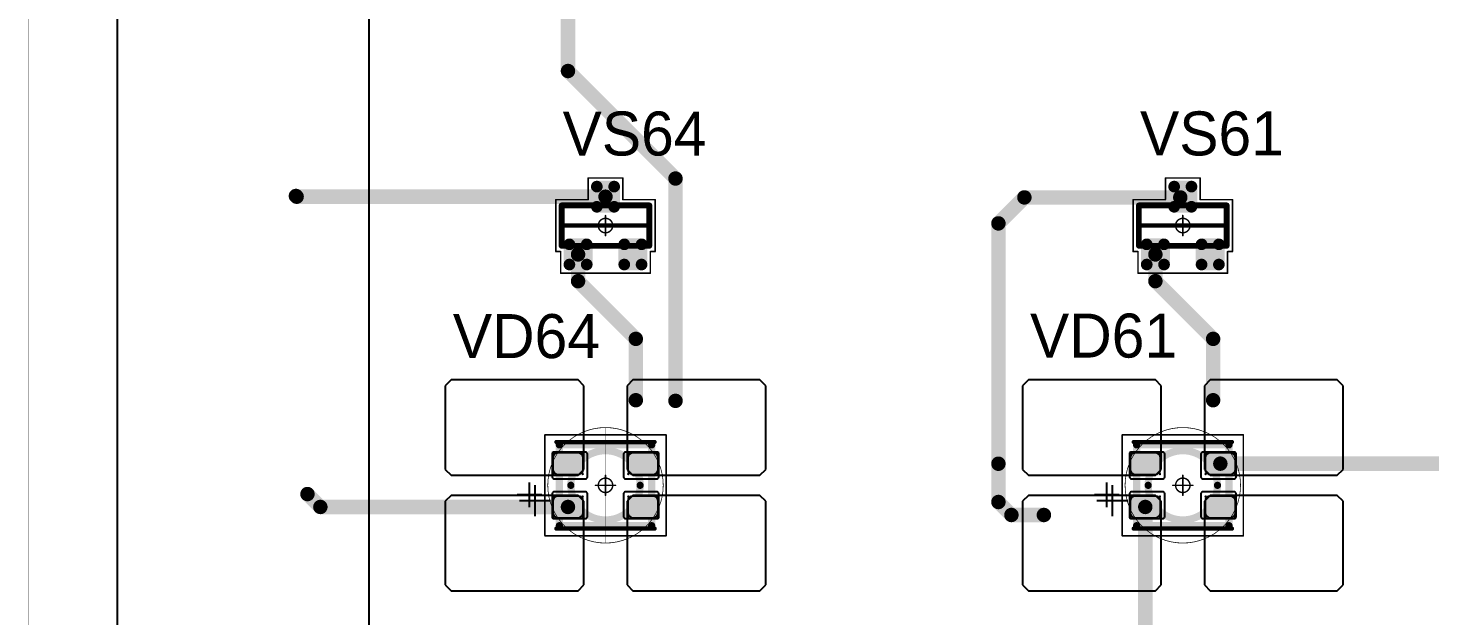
# Model space of a CAD drawing. Header units: millimetres. Extents: x 0 to 400, y 0 to 511.
# Drawn here: x 0 to 48.56, y 376.98 to 397.34 of the extents above; entities that cross this region are included whole.
import ezdxf

# ---------------------------------------------------------------- set-up
doc = ezdxf.new("R2010")
doc.units = ezdxf.units.MM
for name, color, linetype in [('Mechanical10', 56, 'Continuous'), ('Mechanical13', 56, 'Continuous'), ('Mechanical15', 56, 'Continuous'), ('Mechanical2', 216, 'Continuous'), ('TopLayer', 1, 'Continuous'), ('TopOverlay', 2, 'Continuous'), ('TopPaste', 8, 'Continuous'), ('TopSolder', 216, 'Continuous')]:
    doc.layers.add(name, color=color, linetype=linetype)

# ---------------------------------------------------------------- blocks, each defined once
blk = doc.blocks.new('SOT23_533')
at = {"layer": 'Mechanical13', "const_width": 0.2}
for points in [[(-0.7, 1.52), (0.7, 1.52)], [(-0.7, 1.52), (-0.7, -1.52)], [(0.7, 1.52), (0.7, -1.52)], [(-0.7, -1.52), (0.7, -1.52)]]:
    blk.add_lwpolyline(points, dxfattribs=at)
at = {"layer": 'Mechanical13', "const_width": 0.1}
for points in [[(-0.75, 1.52, 1), (-0.65, 1.52, 1)], [(-0.75, 1.52, 1), (-0.65, 1.52, 1)], [(0.65, 1.52, 1), (0.75, 1.52, 1)], [(0.65, 1.52, 1), (0.75, 1.52, 1)], [(-0.75, -1.52, 1), (-0.65, -1.52, 1)], [(-0.75, -1.52, 1), (-0.65, -1.52, 1)], [(0.65, -1.52, 1), (0.75, -1.52, 1)], [(0.65, -1.52, 1), (0.75, -1.52, 1)]]:
    blk.add_lwpolyline(points, format="xyb", close=True, dxfattribs=at)
at = {"layer": 'Mechanical15', "const_width": 0.05}
for points in [[(-1.65, 1.55), (-1.65, -1.55)], [(-1.65, 1.55), (-0.9, 1.55)], [(-0.9, 1.72), (-0.9, 1.55)], [(-0.9, 1.72), (0.9, 1.72)], [(0.9, 1.72), (0.9, 0.6)], [(0.9, 0.6), (1.65, 0.6)], [(1.65, 0.6), (1.65, -0.6)], [(-0.35, 0), (0.35, 0)], [(0, 0.35), (0, -0.35)], [(0.9, -0.6), (1.65, -0.6)], [(0.9, -0.6), (0.9, -1.72)], [(-1.65, -1.55), (-0.9, -1.55)], [(-0.9, -1.55), (-0.9, -1.72)], [(-0.9, -1.72), (0.9, -1.72)]]:
    blk.add_lwpolyline(points, dxfattribs=at)
at = {"layer": 'Mechanical15'}
for points, const_width in [([(-1.662, 1.55, 1), (-1.637, 1.55, 1)], 0.025), ([(-1.662, 1.55, 1), (-1.637, 1.55, 1)], 0.025), ([(-0.913, 1.72, 1), (-0.888, 1.72, 1)], 0.025), ([(-0.913, 1.72, 1), (-0.888, 1.72, 1)], 0.025), ([(-0.913, 1.55, 1), (-0.888, 1.55, 1)], 0.025), ([(-0.913, 1.55, 1), (-0.888, 1.55, 1)], 0.025), ([(0.888, 1.72, 1), (0.913, 1.72, 1)], 0.025), ([(0.888, 1.72, 1), (0.913, 1.72, 1)], 0.025), ([(0.888, 0.6, 1), (0.913, 0.6, 1)], 0.025), ([(0.888, 0.6, 1), (0.913, 0.6, 1)], 0.025), ([(1.637, 0.6, 1), (1.662, 0.6, 1)], 0.025), ([(1.637, 0.6, 1), (1.662, 0.6, 1)], 0.025), ([(-0.362, 0, 1), (-0.337, 0, 1)], 0.025), ([(0.25, 0, 1), (-0.25, 0, 1)], 0.05), ([(-0.262, 0, 1), (-0.238, 0, 1)], 0.025), ([(-0.012, 0.35, 1), (0.012, 0.35, 1)], 0.025), ([(0.238, 0, 1), (0.262, 0, 1)], 0.025), ([(0.337, 0, 1), (0.362, 0, 1)], 0.025), ([(-0.012, -0.35, 1), (0.012, -0.35, 1)], 0.025), ([(0.888, -0.6, 1), (0.913, -0.6, 1)], 0.025), ([(0.888, -0.6, 1), (0.913, -0.6, 1)], 0.025), ([(1.637, -0.6, 1), (1.662, -0.6, 1)], 0.025), ([(1.637, -0.6, 1), (1.662, -0.6, 1)], 0.025), ([(-1.662, -1.55, 1), (-1.637, -1.55, 1)], 0.025), ([(-1.662, -1.55, 1), (-1.637, -1.55, 1)], 0.025), ([(-0.913, -1.55, 1), (-0.888, -1.55, 1)], 0.025), ([(-0.913, -1.55, 1), (-0.888, -1.55, 1)], 0.025), ([(-0.913, -1.72, 1), (-0.888, -1.72, 1)], 0.025), ([(-0.913, -1.72, 1), (-0.888, -1.72, 1)], 0.025), ([(0.888, -1.72, 1), (0.913, -1.72, 1)], 0.025), ([(0.888, -1.72, 1), (0.913, -1.72, 1)], 0.025)]:
    blk.add_lwpolyline(points, format="xyb", close=True, dxfattribs=dict(at, const_width=const_width))
at = {"layer": 'TopLayer', "const_width": 0.1}
for points in [[(-1.4, 1.25, 1), (-1.3, 1.25, 1)], [(-0.7, 1.25, 1), (-0.6, 1.25, 1)], [(-1.4, 0.65, 1), (-1.3, 0.65, 1)], [(-0.7, 0.65, 1), (-0.6, 0.65, 1)], [(0.6, 0.3, 1), (0.7, 0.3, 1)], [(1.3, 0.3, 1), (1.4, 0.3, 1)], [(0.6, -0.3, 1), (0.7, -0.3, 1)], [(1.3, -0.3, 1), (1.4, -0.3, 1)], [(-1.4, -0.65, 1), (-1.3, -0.65, 1)], [(-0.7, -0.65, 1), (-0.6, -0.65, 1)], [(-1.4, -1.25, 1), (-1.3, -1.25, 1)], [(-0.7, -1.25, 1), (-0.6, -1.25, 1)]]:
    blk.add_lwpolyline(points, format="xyb", close=True, dxfattribs=at)
at = {"layer": 'TopLayer'}
for points in [[(-1.45, 1.25), (-1.45, 0.65), (-0.55, 1.25), (-0.55, 0.65)], [(-1.35, 1.35), (-1.35, 0.55), (-0.65, 1.35), (-0.65, 0.55)], [(0.55, 0.3), (0.55, -0.3), (1.45, 0.3), (1.45, -0.3)], [(0.65, 0.4), (0.65, -0.4), (1.35, 0.4), (1.35, -0.4)], [(-1.45, -0.65), (-1.45, -1.25), (-0.55, -0.65), (-0.55, -1.25)], [(-1.35, -0.55), (-1.35, -1.35), (-0.65, -0.55), (-0.65, -1.35)]]:
    blk.add_solid(points, dxfattribs=at)
at = {"layer": 'TopOverlay', "const_width": 0.15}
blk.add_lwpolyline([(0, 1.5), (0, -1.5)], dxfattribs=at)
at = {"layer": 'TopOverlay', "const_width": 0.075}
for points in [[(-0.038, 1.5, 1), (0.038, 1.5, 1)], [(-0.038, -1.5, 1), (0.038, -1.5, 1)]]:
    blk.add_lwpolyline(points, format="xyb", close=True, dxfattribs=at)
at = {"layer": 'TopPaste', "const_width": 0.075}
for points in [[(-1.387, 1.25, 1), (-1.313, 1.25, 1)], [(-0.687, 1.25, 1), (-0.613, 1.25, 1)], [(-1.387, 0.65, 1), (-1.313, 0.65, 1)], [(-0.687, 0.65, 1), (-0.613, 0.65, 1)], [(0.613, 0.3, 1), (0.687, 0.3, 1)], [(1.313, 0.3, 1), (1.387, 0.3, 1)], [(0.613, -0.3, 1), (0.687, -0.3, 1)], [(1.313, -0.3, 1), (1.387, -0.3, 1)], [(-1.387, -0.65, 1), (-1.313, -0.65, 1)], [(-0.687, -0.65, 1), (-0.613, -0.65, 1)], [(-1.387, -1.25, 1), (-1.313, -1.25, 1)], [(-0.687, -1.25, 1), (-0.613, -1.25, 1)]]:
    blk.add_lwpolyline(points, format="xyb", close=True, dxfattribs=at)
at = {"layer": 'TopPaste'}
for points in [[(-1.425, 1.25), (-1.425, 0.65), (-0.575, 1.25), (-0.575, 0.65)], [(-1.35, 1.325), (-1.35, 0.575), (-0.65, 1.325), (-0.65, 0.575)], [(0.575, 0.3), (0.575, -0.3), (1.425, 0.3), (1.425, -0.3)], [(0.65, 0.375), (0.65, -0.375), (1.35, 0.375), (1.35, -0.375)], [(-1.425, -0.65), (-1.425, -1.25), (-0.575, -0.65), (-0.575, -1.25)], [(-1.35, -0.575), (-1.35, -1.325), (-0.65, -0.575), (-0.65, -1.325)]]:
    blk.add_solid(points, dxfattribs=at)
at = {"layer": 'TopSolder', "const_width": 0.202}
for points in [[(-1.451, 1.25, 1), (-1.249, 1.25, 1)], [(-0.751, 1.25, 1), (-0.549, 1.25, 1)], [(-1.451, 0.65, 1), (-1.249, 0.65, 1)], [(-0.751, 0.65, 1), (-0.549, 0.65, 1)], [(0.549, 0.3, 1), (0.751, 0.3, 1)], [(1.249, 0.3, 1), (1.451, 0.3, 1)], [(-1.451, -0.65, 1), (-1.249, -0.65, 1)], [(-0.751, -0.65, 1), (-0.549, -0.65, 1)], [(0.549, -0.3, 1), (0.751, -0.3, 1)], [(1.249, -0.3, 1), (1.451, -0.3, 1)], [(-1.451, -1.25, 1), (-1.249, -1.25, 1)], [(-0.751, -1.25, 1), (-0.549, -1.25, 1)]]:
    blk.add_lwpolyline(points, format="xyb", close=True, dxfattribs=at)
at = {"layer": 'TopSolder'}
for points in [[(-1.552, 1.25), (-1.552, 0.65), (-0.448, 1.25), (-0.448, 0.65)], [(-1.35, 1.452), (-1.35, 0.448), (-0.65, 1.452), (-0.65, 0.448)], [(0.65, 0.502), (0.65, -0.502), (1.35, 0.502), (1.35, -0.502)], [(0.448, 0.3), (0.448, -0.3), (1.552, 0.3), (1.552, -0.3)], [(-1.35, -0.448), (-1.35, -1.452), (-0.65, -0.448), (-0.65, -1.452)], [(-1.552, -0.65), (-1.552, -1.25), (-0.448, -0.65), (-0.448, -1.25)]]:
    blk.add_solid(points, dxfattribs=at)
blk = doc.blocks.new('SOT23_536')
at = {"layer": 'Mechanical13', "const_width": 0.2}
for points in [[(-0.7, 1.52), (0.7, 1.52)], [(-0.7, 1.52), (-0.7, -1.52)], [(0.7, 1.52), (0.7, -1.52)], [(-0.7, -1.52), (0.7, -1.52)]]:
    blk.add_lwpolyline(points, dxfattribs=at)
at = {"layer": 'Mechanical13', "const_width": 0.1}
for points in [[(-0.75, 1.52, 1), (-0.65, 1.52, 1)], [(-0.75, 1.52, 1), (-0.65, 1.52, 1)], [(0.65, 1.52, 1), (0.75, 1.52, 1)], [(0.65, 1.52, 1), (0.75, 1.52, 1)], [(-0.75, -1.52, 1), (-0.65, -1.52, 1)], [(-0.75, -1.52, 1), (-0.65, -1.52, 1)], [(0.65, -1.52, 1), (0.75, -1.52, 1)], [(0.65, -1.52, 1), (0.75, -1.52, 1)]]:
    blk.add_lwpolyline(points, format="xyb", close=True, dxfattribs=at)
at = {"layer": 'Mechanical15', "const_width": 0.05}
for points in [[(-1.65, 1.55), (-1.65, -1.55)], [(-1.65, 1.55), (-0.9, 1.55)], [(-0.9, 1.72), (-0.9, 1.55)], [(-0.9, 1.72), (0.9, 1.72)], [(0.9, 1.72), (0.9, 0.6)], [(0.9, 0.6), (1.65, 0.6)], [(1.65, 0.6), (1.65, -0.6)], [(-0.35, 0), (0.35, 0)], [(0, 0.35), (0, -0.35)], [(0.9, -0.6), (1.65, -0.6)], [(0.9, -0.6), (0.9, -1.72)], [(-1.65, -1.55), (-0.9, -1.55)], [(-0.9, -1.55), (-0.9, -1.72)], [(-0.9, -1.72), (0.9, -1.72)]]:
    blk.add_lwpolyline(points, dxfattribs=at)
at = {"layer": 'Mechanical15'}
for points, const_width in [([(-1.662, 1.55, 1), (-1.637, 1.55, 1)], 0.025), ([(-1.662, 1.55, 1), (-1.637, 1.55, 1)], 0.025), ([(-0.913, 1.72, 1), (-0.888, 1.72, 1)], 0.025), ([(-0.913, 1.72, 1), (-0.888, 1.72, 1)], 0.025), ([(-0.913, 1.55, 1), (-0.888, 1.55, 1)], 0.025), ([(-0.913, 1.55, 1), (-0.888, 1.55, 1)], 0.025), ([(0.888, 1.72, 1), (0.913, 1.72, 1)], 0.025), ([(0.888, 1.72, 1), (0.913, 1.72, 1)], 0.025), ([(0.888, 0.6, 1), (0.913, 0.6, 1)], 0.025), ([(0.888, 0.6, 1), (0.913, 0.6, 1)], 0.025), ([(1.637, 0.6, 1), (1.662, 0.6, 1)], 0.025), ([(1.637, 0.6, 1), (1.662, 0.6, 1)], 0.025), ([(-0.362, 0, 1), (-0.337, 0, 1)], 0.025), ([(0.25, 0, 1), (-0.25, 0, 1)], 0.05), ([(-0.262, 0, 1), (-0.238, 0, 1)], 0.025), ([(-0.012, 0.35, 1), (0.012, 0.35, 1)], 0.025), ([(0.238, 0, 1), (0.262, 0, 1)], 0.025), ([(0.337, 0, 1), (0.362, 0, 1)], 0.025), ([(-0.012, -0.35, 1), (0.012, -0.35, 1)], 0.025), ([(0.888, -0.6, 1), (0.913, -0.6, 1)], 0.025), ([(0.888, -0.6, 1), (0.913, -0.6, 1)], 0.025), ([(1.637, -0.6, 1), (1.662, -0.6, 1)], 0.025), ([(1.637, -0.6, 1), (1.662, -0.6, 1)], 0.025), ([(-1.662, -1.55, 1), (-1.637, -1.55, 1)], 0.025), ([(-1.662, -1.55, 1), (-1.637, -1.55, 1)], 0.025), ([(-0.913, -1.55, 1), (-0.888, -1.55, 1)], 0.025), ([(-0.913, -1.55, 1), (-0.888, -1.55, 1)], 0.025), ([(-0.913, -1.72, 1), (-0.888, -1.72, 1)], 0.025), ([(-0.913, -1.72, 1), (-0.888, -1.72, 1)], 0.025), ([(0.888, -1.72, 1), (0.913, -1.72, 1)], 0.025), ([(0.888, -1.72, 1), (0.913, -1.72, 1)], 0.025)]:
    blk.add_lwpolyline(points, format="xyb", close=True, dxfattribs=dict(at, const_width=const_width))
at = {"layer": 'TopLayer', "const_width": 0.1}
for points in [[(-1.4, 1.25, 1), (-1.3, 1.25, 1)], [(-0.7, 1.25, 1), (-0.6, 1.25, 1)], [(-1.4, 0.65, 1), (-1.3, 0.65, 1)], [(-0.7, 0.65, 1), (-0.6, 0.65, 1)], [(0.6, 0.3, 1), (0.7, 0.3, 1)], [(1.3, 0.3, 1), (1.4, 0.3, 1)], [(0.6, -0.3, 1), (0.7, -0.3, 1)], [(1.3, -0.3, 1), (1.4, -0.3, 1)], [(-1.4, -0.65, 1), (-1.3, -0.65, 1)], [(-0.7, -0.65, 1), (-0.6, -0.65, 1)], [(-1.4, -1.25, 1), (-1.3, -1.25, 1)], [(-0.7, -1.25, 1), (-0.6, -1.25, 1)]]:
    blk.add_lwpolyline(points, format="xyb", close=True, dxfattribs=at)
at = {"layer": 'TopLayer'}
for points in [[(-1.45, 1.25), (-1.45, 0.65), (-0.55, 1.25), (-0.55, 0.65)], [(-1.35, 1.35), (-1.35, 0.55), (-0.65, 1.35), (-0.65, 0.55)], [(0.55, 0.3), (0.55, -0.3), (1.45, 0.3), (1.45, -0.3)], [(0.65, 0.4), (0.65, -0.4), (1.35, 0.4), (1.35, -0.4)], [(-1.45, -0.65), (-1.45, -1.25), (-0.55, -0.65), (-0.55, -1.25)], [(-1.35, -0.55), (-1.35, -1.35), (-0.65, -0.55), (-0.65, -1.35)]]:
    blk.add_solid(points, dxfattribs=at)
at = {"layer": 'TopOverlay', "const_width": 0.15}
blk.add_lwpolyline([(0, 1.5), (0, -1.5)], dxfattribs=at)
at = {"layer": 'TopOverlay', "const_width": 0.075}
for points in [[(-0.038, 1.5, 1), (0.038, 1.5, 1)], [(-0.038, -1.5, 1), (0.038, -1.5, 1)]]:
    blk.add_lwpolyline(points, format="xyb", close=True, dxfattribs=at)
at = {"layer": 'TopPaste', "const_width": 0.075}
for points in [[(-1.387, 1.25, 1), (-1.313, 1.25, 1)], [(-0.687, 1.25, 1), (-0.613, 1.25, 1)], [(-1.387, 0.65, 1), (-1.313, 0.65, 1)], [(-0.687, 0.65, 1), (-0.613, 0.65, 1)], [(0.613, 0.3, 1), (0.687, 0.3, 1)], [(1.313, 0.3, 1), (1.387, 0.3, 1)], [(0.613, -0.3, 1), (0.687, -0.3, 1)], [(1.313, -0.3, 1), (1.387, -0.3, 1)], [(-1.387, -0.65, 1), (-1.313, -0.65, 1)], [(-0.687, -0.65, 1), (-0.613, -0.65, 1)], [(-1.387, -1.25, 1), (-1.313, -1.25, 1)], [(-0.687, -1.25, 1), (-0.613, -1.25, 1)]]:
    blk.add_lwpolyline(points, format="xyb", close=True, dxfattribs=at)
at = {"layer": 'TopPaste'}
for points in [[(-1.425, 1.25), (-1.425, 0.65), (-0.575, 1.25), (-0.575, 0.65)], [(-1.35, 1.325), (-1.35, 0.575), (-0.65, 1.325), (-0.65, 0.575)], [(0.575, 0.3), (0.575, -0.3), (1.425, 0.3), (1.425, -0.3)], [(0.65, 0.375), (0.65, -0.375), (1.35, 0.375), (1.35, -0.375)], [(-1.425, -0.65), (-1.425, -1.25), (-0.575, -0.65), (-0.575, -1.25)], [(-1.35, -0.575), (-1.35, -1.325), (-0.65, -0.575), (-0.65, -1.325)]]:
    blk.add_solid(points, dxfattribs=at)
at = {"layer": 'TopSolder', "const_width": 0.202}
for points in [[(-1.451, 1.25, 1), (-1.249, 1.25, 1)], [(-0.751, 1.25, 1), (-0.549, 1.25, 1)], [(-1.451, 0.65, 1), (-1.249, 0.65, 1)], [(-0.751, 0.65, 1), (-0.549, 0.65, 1)], [(0.549, 0.3, 1), (0.751, 0.3, 1)], [(1.249, 0.3, 1), (1.451, 0.3, 1)], [(-1.451, -0.65, 1), (-1.249, -0.65, 1)], [(-0.751, -0.65, 1), (-0.549, -0.65, 1)], [(0.549, -0.3, 1), (0.751, -0.3, 1)], [(1.249, -0.3, 1), (1.451, -0.3, 1)], [(-1.451, -1.25, 1), (-1.249, -1.25, 1)], [(-0.751, -1.25, 1), (-0.549, -1.25, 1)]]:
    blk.add_lwpolyline(points, format="xyb", close=True, dxfattribs=at)
at = {"layer": 'TopSolder'}
for points in [[(-1.552, 1.25), (-1.552, 0.65), (-0.448, 1.25), (-0.448, 0.65)], [(-1.35, 1.452), (-1.35, 0.448), (-0.65, 1.452), (-0.65, 0.448)], [(0.65, 0.502), (0.65, -0.502), (1.35, 0.502), (1.35, -0.502)], [(0.448, 0.3), (0.448, -0.3), (1.552, 0.3), (1.552, -0.3)], [(-1.35, -0.448), (-1.35, -1.452), (-0.65, -0.448), (-0.65, -1.452)], [(-1.552, -0.65), (-1.552, -1.25), (-0.448, -0.65), (-0.448, -1.25)]]:
    blk.add_solid(points, dxfattribs=at)
blk = doc.blocks.new('E65F_737')
at = {"layer": 'Mechanical13'}
for p, q in [((2.441, 1.071), (2.441, 0)), ((1.905, 0.536), (2.976, 0.536))]:
    blk.add_line(p, q, dxfattribs=at)
at = {"layer": 'Mechanical13', "const_width": 0.25}
for points in [[(-1.6, 1.4), (-1.6, -1.4)], [(1.6, 1.4), (-1.6, 1.4)], [(1.6, 1.4), (1.6, -1.4)], [(1.6, -1.4), (-1.6, -1.4)]]:
    blk.add_lwpolyline(points, dxfattribs=at)
at = {"layer": 'Mechanical13'}
for points, const_width in [([(-1.663, 1.4, 1), (-1.538, 1.4, 1)], 0.125), ([(-1.663, 1.4, 1), (-1.538, 1.4, 1)], 0.125), ([(1.537, 1.4, 1), (1.662, 1.4, 1)], 0.125), ([(1.537, 1.4, 1), (1.662, 1.4, 1)], 0.125), ([(1.2, 0, 1), (-1.2, 0, 1)], 0.25), ([(-1.263, 0, 1), (-1.138, 0, 1)], 0.125), ([(1.137, 0, 1), (1.262, 0, 1)], 0.125), ([(-1.663, -1.4, 1), (-1.538, -1.4, 1)], 0.125), ([(-1.663, -1.4, 1), (-1.538, -1.4, 1)], 0.125), ([(1.537, -1.4, 1), (1.662, -1.4, 1)], 0.125), ([(1.537, -1.4, 1), (1.662, -1.4, 1)], 0.125)]:
    blk.add_lwpolyline(points, format="xyb", close=True, dxfattribs=dict(at, const_width=const_width))
at = {"layer": 'Mechanical15', "const_width": 0.05}
for points in [[(2.1, 1.75), (-2.1, 1.75)], [(-2.1, 1.75), (-2.1, -1.75)], [(2.1, 1.75), (2.1, -1.75)], [(0.35, 0), (-0.35, 0)], [(0.35, 0), (-0.35, 0)], [(0, 0.35), (0, -0.35)], [(0, 0.35), (0, -0.35)], [(2.1, -1.75), (-2.1, -1.75)]]:
    blk.add_lwpolyline(points, dxfattribs=at)
at = {"layer": 'Mechanical15'}
for points, const_width in [([(-2.113, 1.75, 1), (-2.088, 1.75, 1)], 0.025), ([(-2.113, 1.75, 1), (-2.088, 1.75, 1)], 0.025), ([(2.087, 1.75, 1), (2.112, 1.75, 1)], 0.025), ([(2.087, 1.75, 1), (2.112, 1.75, 1)], 0.025), ([(-0.363, 0, 1), (-0.338, 0, 1)], 0.025), ([(-0.363, 0, 1), (-0.338, 0, 1)], 0.025), ([(0.25, 0, 1), (-0.25, 0, 1)], 0.05), ([(0.25, 0, 1), (-0.25, 0, 1)], 0.05), ([(-0.263, 0, 1), (-0.238, 0, 1)], 0.025), ([(-0.263, 0, 1), (-0.238, 0, 1)], 0.025), ([(-0.013, 0.35, 1), (0.012, 0.35, 1)], 0.025), ([(-0.013, 0.35, 1), (0.012, 0.35, 1)], 0.025), ([(0.237, 0, 1), (0.262, 0, 1)], 0.025), ([(0.237, 0, 1), (0.262, 0, 1)], 0.025), ([(0.337, 0, 1), (0.362, 0, 1)], 0.025), ([(0.337, 0, 1), (0.362, 0, 1)], 0.025), ([(-0.013, -0.35, 1), (0.012, -0.35, 1)], 0.025), ([(-0.013, -0.35, 1), (0.012, -0.35, 1)], 0.025), ([(-2.113, -1.75, 1), (-2.088, -1.75, 1)], 0.025), ([(-2.113, -1.75, 1), (-2.088, -1.75, 1)], 0.025), ([(2.087, -1.75, 1), (2.112, -1.75, 1)], 0.025), ([(2.087, -1.75, 1), (2.112, -1.75, 1)], 0.025)]:
    blk.add_lwpolyline(points, format="xyb", close=True, dxfattribs=dict(at, const_width=const_width))
at = {"layer": 'TopLayer'}
for p, q in [((-5.35, 3.65), (-5.55, 3.45)), ((-5.55, 3.45), (-5.55, 3.45)), ((-5.55, 3.45), (-5.55, 0.55)), ((-0.95, 3.65), (-5.35, 3.65)), ((-5.35, 3.65), (-5.35, 3.65)), ((-0.75, 3.45), (-0.95, 3.65)), ((-0.75, 0.55), (-0.75, 3.45)), ((0.95, 3.65), (0.75, 3.45)), ((0.75, 3.45), (0.75, 3.45)), ((0.75, 3.45), (0.75, 0.55)), ((5.35, 3.65), (0.95, 3.65)), ((0.95, 3.65), (0.95, 3.65)), ((5.55, 3.45), (5.35, 3.65)), ((5.55, 0.55), (5.55, 3.45)), ((-5.55, 0.55), (-5.35, 0.35)), ((-0.95, 0.35), (-0.75, 0.55)), ((0.75, 0.55), (0.95, 0.35)), ((5.35, 0.35), (5.55, 0.55)), ((-5.35, 0.35), (-0.95, 0.35)), ((0.95, 0.35), (5.35, 0.35)), ((-5.35, -0.35), (-5.55, -0.55)), ((-0.95, -0.35), (-5.35, -0.35)), ((-5.35, -0.35), (-5.35, -0.35)), ((-0.75, -0.55), (-0.95, -0.35)), ((0.95, -0.35), (0.75, -0.55)), ((5.35, -0.35), (0.95, -0.35)), ((0.95, -0.35), (0.95, -0.35)), ((5.55, -0.55), (5.35, -0.35)), ((-5.55, -0.55), (-5.55, -0.55)), ((-5.55, -0.55), (-5.55, -3.45)), ((-0.75, -3.45), (-0.75, -0.55)), ((0.75, -0.55), (0.75, -0.55)), ((0.75, -0.55), (0.75, -3.45)), ((5.55, -3.45), (5.55, -0.55)), ((-5.55, -3.45), (-5.35, -3.65)), ((-5.35, -3.65), (-0.95, -3.65)), ((-0.95, -3.65), (-0.75, -3.45)), ((0.75, -3.45), (0.95, -3.65)), ((0.95, -3.65), (5.35, -3.65)), ((5.35, -3.65), (5.55, -3.45))]:
    blk.add_line(p, q, dxfattribs=at)
at = {"layer": 'TopLayer', "const_width": 0.04}
for points in [[(-1.83, 1.11, 1), (-1.79, 1.11, 1)], [(-0.81, 1.11, 1), (-0.77, 1.11, 1)], [(0.77, 1.11, 1), (0.81, 1.11, 1)], [(1.79, 1.11, 1), (1.83, 1.11, 1)], [(-1.83, 0.39, 1), (-1.79, 0.39, 1)], [(-0.81, 0.39, 1), (-0.77, 0.39, 1)], [(0.77, 0.39, 1), (0.81, 0.39, 1)], [(1.79, 0.39, 1), (1.83, 0.39, 1)], [(-1.83, -0.39, 1), (-1.79, -0.39, 1)], [(-0.81, -0.39, 1), (-0.77, -0.39, 1)], [(0.77, -0.39, 1), (0.81, -0.39, 1)], [(1.79, -0.39, 1), (1.83, -0.39, 1)], [(-1.83, -1.11, 1), (-1.79, -1.11, 1)], [(-0.81, -1.11, 1), (-0.77, -1.11, 1)], [(0.77, -1.11, 1), (0.81, -1.11, 1)], [(1.79, -1.11, 1), (1.83, -1.11, 1)]]:
    blk.add_lwpolyline(points, format="xyb", close=True, dxfattribs=at)
at = {"layer": 'TopLayer'}
for points in [[(-1.85, 1.11), (-1.85, 0.39), (-0.75, 1.11), (-0.75, 0.39)], [(-1.81, 1.15), (-1.81, 0.35), (-0.79, 1.15), (-0.79, 0.35)], [(0.75, 1.11), (0.75, 0.39), (1.85, 1.11), (1.85, 0.39)], [(0.79, 1.15), (0.79, 0.35), (1.81, 1.15), (1.81, 0.35)], [(-1.85, -0.39), (-1.85, -1.11), (-0.75, -0.39), (-0.75, -1.11)], [(-1.81, -0.35), (-1.81, -1.15), (-0.79, -0.35), (-0.79, -1.15)], [(0.75, -0.39), (0.75, -1.11), (1.85, -0.39), (1.85, -1.11)], [(0.79, -0.35), (0.79, -1.15), (1.81, -0.35), (1.81, -1.15)]]:
    blk.add_solid(points, dxfattribs=at)
at = {"layer": 'TopOverlay'}
for p, q in [((2.628, 0.757), (2.628, -0.1)), ((2.2, 0.328), (3.057, 0.328))]:
    blk.add_line(p, q, dxfattribs=at)
at = {"layer": 'TopOverlay', "const_width": 0.15}
for points in [[(1.7, 1.5), (-1.7, 1.5)], [(1.7, -1.5), (-1.7, -1.5)]]:
    blk.add_lwpolyline(points, dxfattribs=at)
at = {"layer": 'TopOverlay', "const_width": 0.075}
for points in [[(-1.738, 1.5, 1), (-1.663, 1.5, 1)], [(1.662, 1.5, 1), (1.737, 1.5, 1)], [(-1.738, -1.5, 1), (-1.663, -1.5, 1)], [(1.662, -1.5, 1), (1.737, -1.5, 1)]]:
    blk.add_lwpolyline(points, format="xyb", close=True, dxfattribs=at)
at = {"layer": 'TopPaste'}
for p, q in [((-1.814, 1.011), (-1.829, 0.938)), ((-1.773, 1.073), (-1.814, 1.011)), ((-1.711, 1.114), (-1.773, 1.073)), ((-1.638, 1.129), (-1.711, 1.114)), ((-0.963, 1.129), (-1.638, 1.129)), ((-0.889, 1.114), (-0.963, 1.129)), ((-0.827, 1.073), (-0.889, 1.114)), ((-0.786, 1.011), (-0.827, 1.073)), ((-0.771, 0.938), (-0.786, 1.011)), ((0.786, 1.011), (0.771, 0.938)), ((0.827, 1.073), (0.786, 1.011)), ((0.889, 1.114), (0.827, 1.073)), ((0.962, 1.129), (0.889, 1.114)), ((1.637, 1.129), (0.962, 1.129)), ((1.711, 1.114), (1.637, 1.129)), ((1.773, 1.073), (1.711, 1.114)), ((1.814, 1.011), (1.773, 1.073)), ((1.829, 0.938), (1.814, 1.011)), ((-1.829, 0.938), (-1.829, 0.563)), ((-1.829, 0.563), (-1.814, 0.489)), ((-1.814, 0.489), (-1.773, 0.427)), ((-0.827, 0.427), (-0.786, 0.489)), ((-0.786, 0.489), (-0.771, 0.563)), ((-0.771, 0.563), (-0.771, 0.938)), ((0.771, 0.938), (0.771, 0.563)), ((0.771, 0.563), (0.786, 0.489)), ((0.786, 0.489), (0.827, 0.427)), ((1.773, 0.427), (1.814, 0.489)), ((1.814, 0.489), (1.829, 0.563)), ((1.829, 0.563), (1.829, 0.938)), ((-1.773, 0.427), (-1.711, 0.386)), ((-1.711, 0.386), (-1.638, 0.371)), ((-1.638, 0.371), (-0.963, 0.371)), ((-0.963, 0.371), (-0.889, 0.386)), ((-0.889, 0.386), (-0.827, 0.427)), ((0.827, 0.427), (0.889, 0.386)), ((0.889, 0.386), (0.962, 0.371)), ((0.962, 0.371), (1.637, 0.371)), ((1.637, 0.371), (1.711, 0.386)), ((1.711, 0.386), (1.773, 0.427)), ((-1.773, -0.427), (-1.814, -0.489)), ((-1.711, -0.386), (-1.773, -0.427)), ((-1.638, -0.371), (-1.711, -0.386)), ((-0.963, -0.371), (-1.638, -0.371)), ((-0.889, -0.386), (-0.963, -0.371)), ((-0.827, -0.427), (-0.889, -0.386)), ((-0.786, -0.489), (-0.827, -0.427)), ((0.827, -0.427), (0.786, -0.489)), ((0.889, -0.386), (0.827, -0.427)), ((0.962, -0.371), (0.889, -0.386)), ((1.637, -0.371), (0.962, -0.371)), ((1.711, -0.386), (1.637, -0.371)), ((1.773, -0.427), (1.711, -0.386)), ((1.814, -0.489), (1.773, -0.427)), ((-1.814, -0.489), (-1.829, -0.563)), ((-1.829, -0.563), (-1.829, -0.938)), ((-1.829, -0.938), (-1.814, -1.011)), ((-0.771, -0.563), (-0.786, -0.489)), ((-0.786, -1.011), (-0.771, -0.938)), ((-0.771, -0.938), (-0.771, -0.563)), ((0.786, -0.489), (0.771, -0.563)), ((0.771, -0.563), (0.771, -0.938)), ((0.771, -0.938), (0.786, -1.011)), ((1.829, -0.563), (1.814, -0.489)), ((1.814, -1.011), (1.829, -0.938)), ((1.829, -0.938), (1.829, -0.563)), ((-1.814, -1.011), (-1.773, -1.073)), ((-1.773, -1.073), (-1.711, -1.114)), ((-1.711, -1.114), (-1.638, -1.129)), ((-1.638, -1.129), (-0.963, -1.129)), ((-0.963, -1.129), (-0.889, -1.114)), ((-0.889, -1.114), (-0.827, -1.073)), ((-0.827, -1.073), (-0.786, -1.011)), ((0.786, -1.011), (0.827, -1.073)), ((0.827, -1.073), (0.889, -1.114)), ((0.889, -1.114), (0.962, -1.129)), ((0.962, -1.129), (1.637, -1.129)), ((1.637, -1.129), (1.711, -1.114)), ((1.711, -1.114), (1.773, -1.073)), ((1.773, -1.073), (1.814, -1.011))]:
    blk.add_line(p, q, dxfattribs=at)
at = {"layer": 'TopSolder'}
for p, q in [((-1.842, 1.129), (-1.85, 1.111)), ((-1.85, 1.111), (-1.85, 1.101)), ((-1.85, 1.101), (-1.85, 1.101)), ((-1.85, 1.101), (-1.85, 0.301)), ((-1.828, 1.143), (-1.842, 1.129)), ((-1.81, 1.151), (-1.828, 1.143)), ((-1.8, 1.151), (-1.81, 1.151)), ((-0.7, 1.151), (-1.8, 1.151)), ((-0.685, 1.151), (-0.7, 1.151)), ((-0.7, 1.151), (-0.7, 1.151)), ((-0.658, 1.139), (-0.685, 1.151)), ((-0.636, 1.118), (-0.658, 1.139)), ((-0.625, 1.09), (-0.636, 1.118)), ((-0.625, 1.076), (-0.625, 1.09)), ((-0.625, 0.301), (-0.625, 1.076)), ((0.636, 1.118), (0.625, 1.09)), ((0.625, 1.09), (0.625, 1.076)), ((0.625, 1.076), (0.625, 1.076)), ((0.625, 1.076), (0.625, 0.301)), ((0.657, 1.139), (0.636, 1.118)), ((0.685, 1.151), (0.657, 1.139)), ((0.7, 1.151), (0.685, 1.151)), ((1.8, 1.151), (0.7, 1.151)), ((1.81, 1.151), (1.8, 1.151)), ((1.8, 1.151), (1.8, 1.151)), ((1.828, 1.143), (1.81, 1.151)), ((1.842, 1.129), (1.828, 1.143)), ((1.85, 1.111), (1.842, 1.129)), ((1.85, 1.101), (1.85, 1.111)), ((1.85, 0.301), (1.85, 1.101)), ((-1.85, 0.301), (-1.85, 0.286)), ((-1.85, 0.286), (-1.839, 0.258)), ((-1.839, 0.258), (-1.818, 0.237)), ((-1.818, 0.237), (-1.79, 0.226)), ((-1.79, 0.226), (-1.775, 0.226)), ((-1.775, 0.226), (-1.775, 0.226)), ((-1.775, 0.226), (-0.7, 0.226)), ((-0.7, 0.226), (-0.685, 0.226)), ((-0.685, 0.226), (-0.658, 0.237)), ((-0.658, 0.237), (-0.636, 0.258)), ((-0.636, 0.258), (-0.625, 0.286)), ((-0.625, 0.286), (-0.625, 0.301)), ((-0.625, 0.301), (-0.625, 0.301)), ((0.625, 0.301), (0.625, 0.286)), ((0.625, 0.286), (0.636, 0.258)), ((0.636, 0.258), (0.657, 0.237)), ((0.657, 0.237), (0.685, 0.226)), ((0.685, 0.226), (0.7, 0.226)), ((0.7, 0.226), (0.7, 0.226)), ((0.7, 0.226), (1.775, 0.226)), ((1.775, 0.226), (1.79, 0.226)), ((1.79, 0.226), (1.817, 0.237)), ((1.817, 0.237), (1.839, 0.258)), ((1.839, 0.258), (1.85, 0.286)), ((1.85, 0.286), (1.85, 0.301)), ((1.85, 0.301), (1.85, 0.301)), ((-1.839, -0.257), (-1.85, -0.285)), ((-1.85, -0.285), (-1.85, -0.299)), ((-1.85, -0.299), (-1.85, -0.299)), ((-1.85, -0.299), (-1.85, -1.099)), ((-1.818, -0.236), (-1.839, -0.257)), ((-1.79, -0.224), (-1.818, -0.236)), ((-1.775, -0.224), (-1.79, -0.224)), ((-0.7, -0.224), (-1.775, -0.224)), ((-0.685, -0.224), (-0.7, -0.224)), ((-0.7, -0.224), (-0.7, -0.224)), ((-0.658, -0.236), (-0.685, -0.224)), ((-0.636, -0.257), (-0.658, -0.236)), ((-0.625, -0.285), (-0.636, -0.257)), ((-0.625, -0.299), (-0.625, -0.285)), ((-0.625, -1.074), (-0.625, -0.299)), ((0.636, -0.257), (0.625, -0.285)), ((0.625, -0.285), (0.625, -0.299)), ((0.625, -0.299), (0.625, -0.299)), ((0.625, -0.299), (0.625, -1.074)), ((0.657, -0.236), (0.636, -0.257)), ((0.685, -0.224), (0.657, -0.236)), ((0.7, -0.224), (0.685, -0.224)), ((1.775, -0.224), (0.7, -0.224)), ((1.79, -0.224), (1.775, -0.224)), ((1.775, -0.224), (1.775, -0.224)), ((1.817, -0.236), (1.79, -0.224)), ((1.839, -0.257), (1.817, -0.236)), ((1.85, -0.285), (1.839, -0.257)), ((1.85, -0.299), (1.85, -0.285)), ((1.85, -1.099), (1.85, -0.299)), ((-1.85, -1.099), (-1.85, -1.109)), ((-1.85, -1.109), (-1.842, -1.128)), ((-1.842, -1.128), (-1.828, -1.142)), ((-1.828, -1.142), (-1.81, -1.149)), ((-1.81, -1.149), (-1.8, -1.149)), ((-1.8, -1.149), (-0.7, -1.149)), ((-1.8, -1.149), (-1.8, -1.149)), ((-0.7, -1.149), (-0.685, -1.149)), ((-0.685, -1.149), (-0.658, -1.138)), ((-0.658, -1.138), (-0.636, -1.117)), ((-0.636, -1.117), (-0.625, -1.089)), ((-0.625, -1.089), (-0.625, -1.074)), ((-0.625, -1.074), (-0.625, -1.074)), ((0.625, -1.074), (0.625, -1.089)), ((0.625, -1.089), (0.636, -1.117)), ((0.636, -1.117), (0.657, -1.138)), ((0.657, -1.138), (0.685, -1.149)), ((0.685, -1.149), (0.7, -1.149)), ((0.7, -1.149), (1.8, -1.149)), ((0.7, -1.149), (0.7, -1.149)), ((1.8, -1.149), (1.81, -1.149)), ((1.81, -1.149), (1.828, -1.142)), ((1.828, -1.142), (1.842, -1.128)), ((1.842, -1.128), (1.85, -1.109)), ((1.85, -1.109), (1.85, -1.099)), ((1.85, -1.099), (1.85, -1.099))]:
    blk.add_line(p, q, dxfattribs=at)
blk = doc.blocks.new('E65F_740')
at = {"layer": 'Mechanical13'}
for p, q in [((2.441, 1.071), (2.441, 0)), ((1.905, 0.536), (2.976, 0.536))]:
    blk.add_line(p, q, dxfattribs=at)
at = {"layer": 'Mechanical13', "const_width": 0.25}
for points in [[(-1.6, 1.4), (-1.6, -1.4)], [(1.6, 1.4), (-1.6, 1.4)], [(1.6, 1.4), (1.6, -1.4)], [(1.6, -1.4), (-1.6, -1.4)]]:
    blk.add_lwpolyline(points, dxfattribs=at)
at = {"layer": 'Mechanical13'}
for points, const_width in [([(-1.663, 1.4, 1), (-1.538, 1.4, 1)], 0.125), ([(-1.663, 1.4, 1), (-1.538, 1.4, 1)], 0.125), ([(1.537, 1.4, 1), (1.662, 1.4, 1)], 0.125), ([(1.537, 1.4, 1), (1.662, 1.4, 1)], 0.125), ([(1.2, 0, 1), (-1.2, 0, 1)], 0.25), ([(-1.263, 0, 1), (-1.138, 0, 1)], 0.125), ([(1.137, 0, 1), (1.262, 0, 1)], 0.125), ([(-1.663, -1.4, 1), (-1.538, -1.4, 1)], 0.125), ([(-1.663, -1.4, 1), (-1.538, -1.4, 1)], 0.125), ([(1.537, -1.4, 1), (1.662, -1.4, 1)], 0.125), ([(1.537, -1.4, 1), (1.662, -1.4, 1)], 0.125)]:
    blk.add_lwpolyline(points, format="xyb", close=True, dxfattribs=dict(at, const_width=const_width))
at = {"layer": 'Mechanical15', "const_width": 0.05}
for points in [[(2.1, 1.75), (-2.1, 1.75)], [(-2.1, 1.75), (-2.1, -1.75)], [(2.1, 1.75), (2.1, -1.75)], [(0.35, 0), (-0.35, 0)], [(0.35, 0), (-0.35, 0)], [(0, 0.35), (0, -0.35)], [(0, 0.35), (0, -0.35)], [(2.1, -1.75), (-2.1, -1.75)]]:
    blk.add_lwpolyline(points, dxfattribs=at)
at = {"layer": 'Mechanical15'}
for points, const_width in [([(-2.113, 1.75, 1), (-2.088, 1.75, 1)], 0.025), ([(-2.113, 1.75, 1), (-2.088, 1.75, 1)], 0.025), ([(2.087, 1.75, 1), (2.112, 1.75, 1)], 0.025), ([(2.087, 1.75, 1), (2.112, 1.75, 1)], 0.025), ([(-0.363, 0, 1), (-0.338, 0, 1)], 0.025), ([(-0.363, 0, 1), (-0.338, 0, 1)], 0.025), ([(0.25, 0, 1), (-0.25, 0, 1)], 0.05), ([(0.25, 0, 1), (-0.25, 0, 1)], 0.05), ([(-0.263, 0, 1), (-0.238, 0, 1)], 0.025), ([(-0.263, 0, 1), (-0.238, 0, 1)], 0.025), ([(-0.013, 0.35, 1), (0.012, 0.35, 1)], 0.025), ([(-0.013, 0.35, 1), (0.012, 0.35, 1)], 0.025), ([(0.237, 0, 1), (0.262, 0, 1)], 0.025), ([(0.237, 0, 1), (0.262, 0, 1)], 0.025), ([(0.337, 0, 1), (0.362, 0, 1)], 0.025), ([(0.337, 0, 1), (0.362, 0, 1)], 0.025), ([(-0.013, -0.35, 1), (0.012, -0.35, 1)], 0.025), ([(-0.013, -0.35, 1), (0.012, -0.35, 1)], 0.025), ([(-2.113, -1.75, 1), (-2.088, -1.75, 1)], 0.025), ([(-2.113, -1.75, 1), (-2.088, -1.75, 1)], 0.025), ([(2.087, -1.75, 1), (2.112, -1.75, 1)], 0.025), ([(2.087, -1.75, 1), (2.112, -1.75, 1)], 0.025)]:
    blk.add_lwpolyline(points, format="xyb", close=True, dxfattribs=dict(at, const_width=const_width))
at = {"layer": 'TopLayer'}
for p, q in [((-5.35, 3.65), (-5.55, 3.45)), ((-5.55, 3.45), (-5.55, 3.45)), ((-5.55, 3.45), (-5.55, 0.55)), ((-0.95, 3.65), (-5.35, 3.65)), ((-5.35, 3.65), (-5.35, 3.65)), ((-0.75, 3.45), (-0.95, 3.65)), ((-0.75, 0.55), (-0.75, 3.45)), ((0.95, 3.65), (0.75, 3.45)), ((0.75, 3.45), (0.75, 3.45)), ((0.75, 3.45), (0.75, 0.55)), ((5.35, 3.65), (0.95, 3.65)), ((0.95, 3.65), (0.95, 3.65)), ((5.55, 3.45), (5.35, 3.65)), ((5.55, 0.55), (5.55, 3.45)), ((-5.55, 0.55), (-5.35, 0.35)), ((-0.95, 0.35), (-0.75, 0.55)), ((0.75, 0.55), (0.95, 0.35)), ((5.35, 0.35), (5.55, 0.55)), ((-5.35, 0.35), (-0.95, 0.35)), ((0.95, 0.35), (5.35, 0.35)), ((-5.35, -0.35), (-5.55, -0.55)), ((-0.95, -0.35), (-5.35, -0.35)), ((-5.35, -0.35), (-5.35, -0.35)), ((-0.75, -0.55), (-0.95, -0.35)), ((0.95, -0.35), (0.75, -0.55)), ((5.35, -0.35), (0.95, -0.35)), ((0.95, -0.35), (0.95, -0.35)), ((5.55, -0.55), (5.35, -0.35)), ((-5.55, -0.55), (-5.55, -0.55)), ((-5.55, -0.55), (-5.55, -3.45)), ((-0.75, -3.45), (-0.75, -0.55)), ((0.75, -0.55), (0.75, -0.55)), ((0.75, -0.55), (0.75, -3.45)), ((5.55, -3.45), (5.55, -0.55)), ((-5.55, -3.45), (-5.35, -3.65)), ((-5.35, -3.65), (-0.95, -3.65)), ((-0.95, -3.65), (-0.75, -3.45)), ((0.75, -3.45), (0.95, -3.65)), ((0.95, -3.65), (5.35, -3.65)), ((5.35, -3.65), (5.55, -3.45))]:
    blk.add_line(p, q, dxfattribs=at)
at = {"layer": 'TopLayer', "const_width": 0.04}
for points in [[(-1.83, 1.11, 1), (-1.79, 1.11, 1)], [(-0.81, 1.11, 1), (-0.77, 1.11, 1)], [(0.77, 1.11, 1), (0.81, 1.11, 1)], [(1.79, 1.11, 1), (1.83, 1.11, 1)], [(-1.83, 0.39, 1), (-1.79, 0.39, 1)], [(-0.81, 0.39, 1), (-0.77, 0.39, 1)], [(0.77, 0.39, 1), (0.81, 0.39, 1)], [(1.79, 0.39, 1), (1.83, 0.39, 1)], [(-1.83, -0.39, 1), (-1.79, -0.39, 1)], [(-0.81, -0.39, 1), (-0.77, -0.39, 1)], [(0.77, -0.39, 1), (0.81, -0.39, 1)], [(1.79, -0.39, 1), (1.83, -0.39, 1)], [(-1.83, -1.11, 1), (-1.79, -1.11, 1)], [(-0.81, -1.11, 1), (-0.77, -1.11, 1)], [(0.77, -1.11, 1), (0.81, -1.11, 1)], [(1.79, -1.11, 1), (1.83, -1.11, 1)]]:
    blk.add_lwpolyline(points, format="xyb", close=True, dxfattribs=at)
at = {"layer": 'TopLayer'}
for points in [[(-1.85, 1.11), (-1.85, 0.39), (-0.75, 1.11), (-0.75, 0.39)], [(-1.81, 1.15), (-1.81, 0.35), (-0.79, 1.15), (-0.79, 0.35)], [(0.75, 1.11), (0.75, 0.39), (1.85, 1.11), (1.85, 0.39)], [(0.79, 1.15), (0.79, 0.35), (1.81, 1.15), (1.81, 0.35)], [(-1.85, -0.39), (-1.85, -1.11), (-0.75, -0.39), (-0.75, -1.11)], [(-1.81, -0.35), (-1.81, -1.15), (-0.79, -0.35), (-0.79, -1.15)], [(0.75, -0.39), (0.75, -1.11), (1.85, -0.39), (1.85, -1.11)], [(0.79, -0.35), (0.79, -1.15), (1.81, -0.35), (1.81, -1.15)]]:
    blk.add_solid(points, dxfattribs=at)
at = {"layer": 'TopOverlay'}
for p, q in [((2.628, 0.757), (2.628, -0.1)), ((2.2, 0.328), (3.057, 0.328))]:
    blk.add_line(p, q, dxfattribs=at)
at = {"layer": 'TopOverlay', "const_width": 0.15}
for points in [[(1.7, 1.5), (-1.7, 1.5)], [(1.7, -1.5), (-1.7, -1.5)]]:
    blk.add_lwpolyline(points, dxfattribs=at)
at = {"layer": 'TopOverlay', "const_width": 0.075}
for points in [[(-1.738, 1.5, 1), (-1.663, 1.5, 1)], [(1.662, 1.5, 1), (1.737, 1.5, 1)], [(-1.738, -1.5, 1), (-1.663, -1.5, 1)], [(1.662, -1.5, 1), (1.737, -1.5, 1)]]:
    blk.add_lwpolyline(points, format="xyb", close=True, dxfattribs=at)
at = {"layer": 'TopPaste'}
for p, q in [((-1.814, 1.011), (-1.829, 0.938)), ((-1.773, 1.073), (-1.814, 1.011)), ((-1.711, 1.114), (-1.773, 1.073)), ((-1.638, 1.129), (-1.711, 1.114)), ((-0.963, 1.129), (-1.638, 1.129)), ((-0.889, 1.114), (-0.963, 1.129)), ((-0.827, 1.073), (-0.889, 1.114)), ((-0.786, 1.011), (-0.827, 1.073)), ((-0.771, 0.938), (-0.786, 1.011)), ((0.786, 1.011), (0.771, 0.938)), ((0.827, 1.073), (0.786, 1.011)), ((0.889, 1.114), (0.827, 1.073)), ((0.962, 1.129), (0.889, 1.114)), ((1.637, 1.129), (0.962, 1.129)), ((1.711, 1.114), (1.637, 1.129)), ((1.773, 1.073), (1.711, 1.114)), ((1.814, 1.011), (1.773, 1.073)), ((1.829, 0.938), (1.814, 1.011)), ((-1.829, 0.938), (-1.829, 0.563)), ((-1.829, 0.563), (-1.814, 0.489)), ((-1.814, 0.489), (-1.773, 0.427)), ((-0.827, 0.427), (-0.786, 0.489)), ((-0.786, 0.489), (-0.771, 0.563)), ((-0.771, 0.563), (-0.771, 0.938)), ((0.771, 0.938), (0.771, 0.563)), ((0.771, 0.563), (0.786, 0.489)), ((0.786, 0.489), (0.827, 0.427)), ((1.773, 0.427), (1.814, 0.489)), ((1.814, 0.489), (1.829, 0.563)), ((1.829, 0.563), (1.829, 0.938)), ((-1.773, 0.427), (-1.711, 0.386)), ((-1.711, 0.386), (-1.638, 0.371)), ((-1.638, 0.371), (-0.963, 0.371)), ((-0.963, 0.371), (-0.889, 0.386)), ((-0.889, 0.386), (-0.827, 0.427)), ((0.827, 0.427), (0.889, 0.386)), ((0.889, 0.386), (0.962, 0.371)), ((0.962, 0.371), (1.637, 0.371)), ((1.637, 0.371), (1.711, 0.386)), ((1.711, 0.386), (1.773, 0.427)), ((-1.773, -0.427), (-1.814, -0.489)), ((-1.711, -0.386), (-1.773, -0.427)), ((-1.638, -0.371), (-1.711, -0.386)), ((-0.963, -0.371), (-1.638, -0.371)), ((-0.889, -0.386), (-0.963, -0.371)), ((-0.827, -0.427), (-0.889, -0.386)), ((-0.786, -0.489), (-0.827, -0.427)), ((0.827, -0.427), (0.786, -0.489)), ((0.889, -0.386), (0.827, -0.427)), ((0.962, -0.371), (0.889, -0.386)), ((1.637, -0.371), (0.962, -0.371)), ((1.711, -0.386), (1.637, -0.371)), ((1.773, -0.427), (1.711, -0.386)), ((1.814, -0.489), (1.773, -0.427)), ((-1.814, -0.489), (-1.829, -0.563)), ((-1.829, -0.563), (-1.829, -0.938)), ((-1.829, -0.938), (-1.814, -1.011)), ((-0.771, -0.563), (-0.786, -0.489)), ((-0.786, -1.011), (-0.771, -0.938)), ((-0.771, -0.938), (-0.771, -0.563)), ((0.786, -0.489), (0.771, -0.563)), ((0.771, -0.563), (0.771, -0.938)), ((0.771, -0.938), (0.786, -1.011)), ((1.829, -0.563), (1.814, -0.489)), ((1.814, -1.011), (1.829, -0.938)), ((1.829, -0.938), (1.829, -0.563)), ((-1.814, -1.011), (-1.773, -1.073)), ((-1.773, -1.073), (-1.711, -1.114)), ((-1.711, -1.114), (-1.638, -1.129)), ((-1.638, -1.129), (-0.963, -1.129)), ((-0.963, -1.129), (-0.889, -1.114)), ((-0.889, -1.114), (-0.827, -1.073)), ((-0.827, -1.073), (-0.786, -1.011)), ((0.786, -1.011), (0.827, -1.073)), ((0.827, -1.073), (0.889, -1.114)), ((0.889, -1.114), (0.962, -1.129)), ((0.962, -1.129), (1.637, -1.129)), ((1.637, -1.129), (1.711, -1.114)), ((1.711, -1.114), (1.773, -1.073)), ((1.773, -1.073), (1.814, -1.011))]:
    blk.add_line(p, q, dxfattribs=at)
at = {"layer": 'TopSolder'}
for p, q in [((-1.842, 1.129), (-1.85, 1.111)), ((-1.85, 1.111), (-1.85, 1.101)), ((-1.85, 1.101), (-1.85, 1.101)), ((-1.85, 1.101), (-1.85, 0.301)), ((-1.828, 1.143), (-1.842, 1.129)), ((-1.81, 1.151), (-1.828, 1.143)), ((-1.8, 1.151), (-1.81, 1.151)), ((-0.7, 1.151), (-1.8, 1.151)), ((-0.685, 1.151), (-0.7, 1.151)), ((-0.7, 1.151), (-0.7, 1.151)), ((-0.658, 1.139), (-0.685, 1.151)), ((-0.636, 1.118), (-0.658, 1.139)), ((-0.625, 1.09), (-0.636, 1.118)), ((-0.625, 1.076), (-0.625, 1.09)), ((-0.625, 0.301), (-0.625, 1.076)), ((0.636, 1.118), (0.625, 1.09)), ((0.625, 1.09), (0.625, 1.076)), ((0.625, 1.076), (0.625, 1.076)), ((0.625, 1.076), (0.625, 0.301)), ((0.657, 1.139), (0.636, 1.118)), ((0.685, 1.151), (0.657, 1.139)), ((0.7, 1.151), (0.685, 1.151)), ((1.8, 1.151), (0.7, 1.151)), ((1.81, 1.151), (1.8, 1.151)), ((1.8, 1.151), (1.8, 1.151)), ((1.828, 1.143), (1.81, 1.151)), ((1.842, 1.129), (1.828, 1.143)), ((1.85, 1.111), (1.842, 1.129)), ((1.85, 1.101), (1.85, 1.111)), ((1.85, 0.301), (1.85, 1.101)), ((-1.85, 0.301), (-1.85, 0.286)), ((-1.85, 0.286), (-1.839, 0.258)), ((-1.839, 0.258), (-1.818, 0.237)), ((-1.818, 0.237), (-1.79, 0.226)), ((-1.79, 0.226), (-1.775, 0.226)), ((-1.775, 0.226), (-1.775, 0.226)), ((-1.775, 0.226), (-0.7, 0.226)), ((-0.7, 0.226), (-0.685, 0.226)), ((-0.685, 0.226), (-0.658, 0.237)), ((-0.658, 0.237), (-0.636, 0.258)), ((-0.636, 0.258), (-0.625, 0.286)), ((-0.625, 0.286), (-0.625, 0.301)), ((-0.625, 0.301), (-0.625, 0.301)), ((0.625, 0.301), (0.625, 0.286)), ((0.625, 0.286), (0.636, 0.258)), ((0.636, 0.258), (0.657, 0.237)), ((0.657, 0.237), (0.685, 0.226)), ((0.685, 0.226), (0.7, 0.226)), ((0.7, 0.226), (0.7, 0.226)), ((0.7, 0.226), (1.775, 0.226)), ((1.775, 0.226), (1.79, 0.226)), ((1.79, 0.226), (1.817, 0.237)), ((1.817, 0.237), (1.839, 0.258)), ((1.839, 0.258), (1.85, 0.286)), ((1.85, 0.286), (1.85, 0.301)), ((1.85, 0.301), (1.85, 0.301)), ((-1.839, -0.257), (-1.85, -0.285)), ((-1.85, -0.285), (-1.85, -0.299)), ((-1.85, -0.299), (-1.85, -0.299)), ((-1.85, -0.299), (-1.85, -1.099)), ((-1.818, -0.236), (-1.839, -0.257)), ((-1.79, -0.224), (-1.818, -0.236)), ((-1.775, -0.224), (-1.79, -0.224)), ((-0.7, -0.224), (-1.775, -0.224)), ((-0.685, -0.224), (-0.7, -0.224)), ((-0.7, -0.224), (-0.7, -0.224)), ((-0.658, -0.236), (-0.685, -0.224)), ((-0.636, -0.257), (-0.658, -0.236)), ((-0.625, -0.285), (-0.636, -0.257)), ((-0.625, -0.299), (-0.625, -0.285)), ((-0.625, -1.074), (-0.625, -0.299)), ((0.636, -0.257), (0.625, -0.285)), ((0.625, -0.285), (0.625, -0.299)), ((0.625, -0.299), (0.625, -0.299)), ((0.625, -0.299), (0.625, -1.074)), ((0.657, -0.236), (0.636, -0.257)), ((0.685, -0.224), (0.657, -0.236)), ((0.7, -0.224), (0.685, -0.224)), ((1.775, -0.224), (0.7, -0.224)), ((1.79, -0.224), (1.775, -0.224)), ((1.775, -0.224), (1.775, -0.224)), ((1.817, -0.236), (1.79, -0.224)), ((1.839, -0.257), (1.817, -0.236)), ((1.85, -0.285), (1.839, -0.257)), ((1.85, -0.299), (1.85, -0.285)), ((1.85, -1.099), (1.85, -0.299)), ((-1.85, -1.099), (-1.85, -1.109)), ((-1.85, -1.109), (-1.842, -1.128)), ((-1.842, -1.128), (-1.828, -1.142)), ((-1.828, -1.142), (-1.81, -1.149)), ((-1.81, -1.149), (-1.8, -1.149)), ((-1.8, -1.149), (-0.7, -1.149)), ((-1.8, -1.149), (-1.8, -1.149)), ((-0.7, -1.149), (-0.685, -1.149)), ((-0.685, -1.149), (-0.658, -1.138)), ((-0.658, -1.138), (-0.636, -1.117)), ((-0.636, -1.117), (-0.625, -1.089)), ((-0.625, -1.089), (-0.625, -1.074)), ((-0.625, -1.074), (-0.625, -1.074)), ((0.625, -1.074), (0.625, -1.089)), ((0.625, -1.089), (0.636, -1.117)), ((0.636, -1.117), (0.657, -1.138)), ((0.657, -1.138), (0.685, -1.149)), ((0.685, -1.149), (0.7, -1.149)), ((0.7, -1.149), (1.8, -1.149)), ((0.7, -1.149), (0.7, -1.149)), ((1.8, -1.149), (1.81, -1.149)), ((1.81, -1.149), (1.828, -1.142)), ((1.828, -1.142), (1.842, -1.128)), ((1.842, -1.128), (1.85, -1.109)), ((1.85, -1.109), (1.85, -1.099)), ((1.85, -1.099), (1.85, -1.099))]:
    blk.add_line(p, q, dxfattribs=at)

msp = doc.modelspace()

# ---------------------------------------------------------------- linework, layer by layer
at = {"layer": 'Mechanical10', "const_width": 0.01}
msp.add_lwpolyline([(0, 0), (0, 428)], dxfattribs=at)
at = {"layer": 'Mechanical2'}
for points, const_width in [([(22, 381.503, 1), (18, 381.503, 1)], 0.0254), ([(20, 383.503, 1), (20, 383.503, 1)], 0.0005), ([(42, 381.503, 1), (38, 381.503, 1)], 0.0254), ([(40, 383.503, 1), (40, 383.503, 1)], 0.0005), ([(17.994, 381.503, 1), (18.006, 381.503, 1)], 0.0127), ([(18, 381.503, 1), (18, 381.503, 1)], 0.0005), ([(21.994, 381.503, 1), (22.006, 381.503, 1)], 0.0127), ([(22, 381.503, 1), (22, 381.503, 1)], 0.0005), ([(37.994, 381.503, 1), (38.006, 381.503, 1)], 0.0127), ([(38, 381.503, 1), (38, 381.503, 1)], 0.0005), ([(41.994, 381.503, 1), (42.006, 381.503, 1)], 0.0127), ([(42, 381.503, 1), (42, 381.503, 1)], 0.0005), ([(20, 379.503, 1), (20, 379.503, 1)], 0.0005), ([(40, 379.503, 1), (40, 379.503, 1)], 0.0005)]:
    msp.add_lwpolyline(points, format="xyb", close=True, dxfattribs=dict(at, const_width=const_width))
at = {"layer": 'Mechanical2', "const_width": 0.001}
for points in [[(20, 379.503), (20, 383.503)], [(40, 379.503), (40, 383.503)], [(18, 381.503), (22, 381.503)], [(38, 381.503), (42, 381.503)]]:
    msp.add_lwpolyline(points, dxfattribs=at)
at = {"layer": 'TopLayer'}
for p, q in [((3.1, 346), (3.1, 412.825)), ((11.8, 409.5), (11.8, 354.6))]:
    msp.add_line(p, q, dxfattribs=at)
at = {"layer": 'TopLayer', "const_width": 0.5}
for points in [[(18.7, 395.853), (18.7, 400.753)], [(18.7, 395.853), (22.425, 392.128)], [(22.425, 384.428), (22.425, 392.128)], [(9.275, 391.525), (9.3, 391.5)], [(9.3, 391.5), (20, 391.5)], [(33.612, 390.575), (34.512, 391.475)], [(34.512, 391.475), (39.912, 391.475)], [(33.612, 382.25), (33.612, 390.575)], [(19.05, 388.575), (19.05, 389.5)], [(39.05, 388.575), (39.05, 389.5)], [(19.05, 388.575), (21.05, 386.575)], [(39.05, 388.575), (41.05, 386.575)], [(21.05, 384.45), (21.05, 386.575)], [(41.05, 384.45), (41.05, 386.575)], [(33.612, 380.925), (33.612, 382.25)], [(41.3, 382.253), (53.612, 382.253)], [(9.675, 381.2), (10.122, 380.753)], [(10.122, 380.753), (18.7, 380.753)], [(33.612, 380.925), (34.062, 380.475)], [(38.7, 375.853), (38.7, 380.753)], [(34.062, 380.475), (35.187, 380.475)]]:
    msp.add_lwpolyline(points, dxfattribs=at)
at = {"layer": 'TopLayer', "const_width": 0.25}
for points in [[(18.575, 395.853, 1), (18.825, 395.853, 1)], [(18.575, 395.853, 1), (18.825, 395.853, 1)], [(22.3, 392.128, 1), (22.55, 392.128, 1)], [(22.3, 392.128, 1), (22.55, 392.128, 1)], [(9.15, 391.525, 1), (9.4, 391.525, 1)], [(9.175, 391.5, 1), (9.425, 391.5, 1)], [(9.175, 391.5, 1), (9.425, 391.5, 1)], [(19.875, 391.5, 1), (20.125, 391.5, 1)], [(34.387, 391.475, 1), (34.637, 391.475, 1)], [(34.387, 391.475, 1), (34.637, 391.475, 1)], [(39.787, 391.475, 1), (40.037, 391.475, 1)], [(33.487, 390.575, 1), (33.737, 390.575, 1)], [(33.487, 390.575, 1), (33.737, 390.575, 1)], [(18.925, 389.5, 1), (19.175, 389.5, 1)], [(38.925, 389.5, 1), (39.175, 389.5, 1)], [(18.925, 388.575, 1), (19.175, 388.575, 1)], [(18.925, 388.575, 1), (19.175, 388.575, 1)], [(38.925, 388.575, 1), (39.175, 388.575, 1)], [(38.925, 388.575, 1), (39.175, 388.575, 1)], [(20.925, 386.575, 1), (21.175, 386.575, 1)], [(20.925, 386.575, 1), (21.175, 386.575, 1)], [(40.925, 386.575, 1), (41.175, 386.575, 1)], [(40.925, 386.575, 1), (41.175, 386.575, 1)], [(20.925, 384.45, 1), (21.175, 384.45, 1)], [(22.3, 384.428, 1), (22.55, 384.428, 1)], [(40.925, 384.45, 1), (41.175, 384.45, 1)], [(33.487, 382.25, 1), (33.737, 382.25, 1)], [(33.487, 382.25, 1), (33.737, 382.25, 1)], [(41.175, 382.253, 1), (41.425, 382.253, 1)], [(9.55, 381.2, 1), (9.8, 381.2, 1)], [(9.997, 380.753, 1), (10.247, 380.753, 1)], [(9.997, 380.753, 1), (10.247, 380.753, 1)], [(18.575, 380.753, 1), (18.825, 380.753, 1)], [(33.487, 380.925, 1), (33.737, 380.925, 1)], [(33.487, 380.925, 1), (33.737, 380.925, 1)], [(38.575, 380.753, 1), (38.825, 380.753, 1)], [(33.937, 380.475, 1), (34.187, 380.475, 1)], [(33.937, 380.475, 1), (34.187, 380.475, 1)], [(35.062, 380.475, 1), (35.312, 380.475, 1)]]:
    msp.add_lwpolyline(points, format="xyb", close=True, dxfattribs=at)

# ---------------------------------------------------------------- block references
for name, p, rotation in [('SOT23_533', (20, 390.5), 90), ('SOT23_536', (40, 390.5), 90), ('E65F_737', (20, 381.503), 180), ('E65F_740', (40, 381.503), 180)]:
    msp.add_blockref(name, p, dxfattribs=dict(rotation=rotation))

# ---------------------------------------------------------------- texts
at = {"layer": 'TopOverlay'}
for s, p in [('VS64', (18.514, 392.926)), ('VS61', (38.517, 392.93)), ('VD64', (14.712, 385.909)), ('VD61', (34.706, 385.927))]:
    msp.add_text(s, height=1.524, dxfattribs=at).set_placement(p)

doc.saveas('drawing.dxf')
